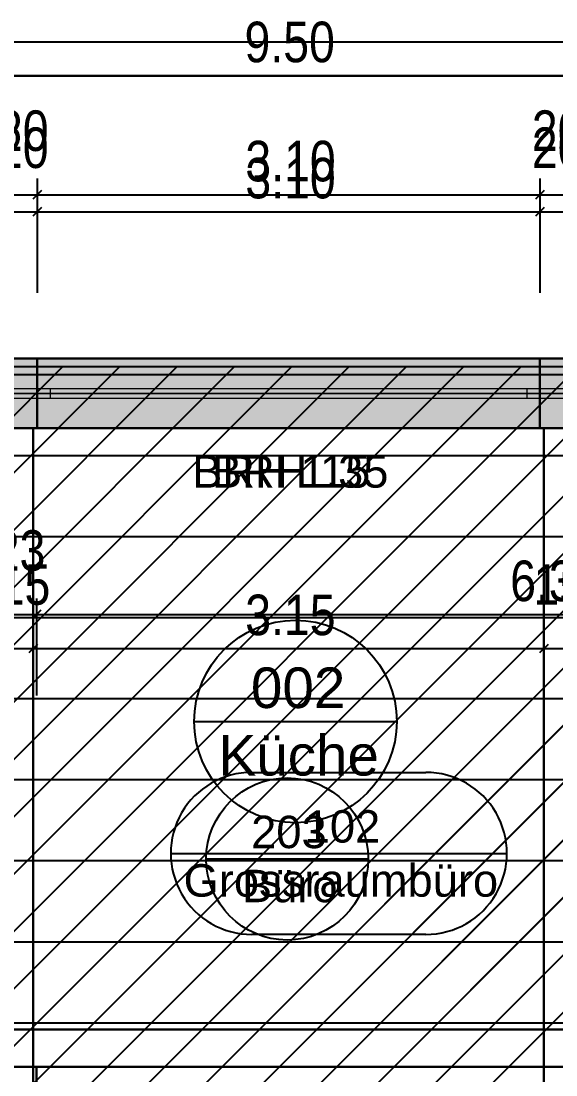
# Model space of a CAD drawing. Extents: x -996 to 41004, y -11542 to 18158.
# Drawn here: x 23168 to 26468, y 6680 to 13182 of the extents above; entities that cross this region are included whole.
import ezdxf
from ezdxf.lldxf.tags import DXFTag

# ---------------------------------------------------------------- set-up
doc = ezdxf.new("R2010")
doc.units = 0
doc.header["$LTSCALE"] = 50
doc.layers.get('0').update_dxf_attribs({"lineweight": 25})
for name, color, linetype, lineweight, true_color in [('2D-NovaObj-A_Dach', 1, 'Continuous', 25, 0xff0000), ('2D-NovaObj-A_Fenster', 5, 'Continuous', 25, 0x0000ff), ('2D-NovaObj-A_Raum', 1, 'Continuous', 25, 0xff0000), ('2D-NovaObj-A_Wand_allgemein', 3, 'Continuous', 25, 0x00ff00), ('3D-NovaObj-A_Dach', 1, 'Continuous', 25, 0xff0000), ('3D-NovaObj-A_Fenster_3D', 9, 'Continuous', 18, 0x808080), ('3D-NovaObj-A_Wand_allgemein', 3, 'Continuous', 25, 0x00ff00), ('A_Dach', 1, 'Continuous', 25, 0xff0000), ('A_Fenster', 5, 'Continuous', 25, 0x0000ff), ('A_Raum', 1, 'Continuous', 25, 0xff0000), ('A_Wand_allgemein', 3, 'Continuous', 25, 0x00ff00), ('X_Mass', 7, 'Continuous', 25, 0x0080ff), ('XREF-41001-A-G-EG$0$2D-NovaObj-A_Fenster', 5, 'Continuous', 25, 0x0000ff), ('XREF-41001-A-G-EG$0$2D-NovaObj-A_Geschossdecke', 7, 'Continuous', 25, 0x008080), ('XREF-41001-A-G-EG$0$2D-NovaObj-A_Raum', 1, 'Continuous', 25, 0xff0000), ('XREF-41001-A-G-EG$0$2D-NovaObj-A_Wand_allgemein', 3, 'Continuous', 25, 0x00ff00), ('XREF-41001-A-G-EG$0$3D-NovaObj-A_Fenster_3D', 9, 'Continuous', 18, 0x808080), ('XREF-41001-A-G-EG$0$3D-NovaObj-A_Geschossdecke', 7, 'Continuous', 25, 0x008080), ('XREF-41001-A-G-EG$0$3D-NovaObj-A_Wand_allgemein', 3, 'Continuous', 25, 0x00ff00), ('XREF-41001-A-G-EG$0$A_Fenster', 5, 'Continuous', 25, 0x0000ff), ('XREF-41001-A-G-EG$0$A_Geschossdecke', 7, 'Continuous', 25, 0x008080), ('XREF-41001-A-G-EG$0$A_Raum', 1, 'Continuous', 25, 0xff0000), ('XREF-41001-A-G-EG$0$A_Wand_allgemein', 3, 'Continuous', 25, 0x00ff00), ('XREF-41001-A-G-EG$0$X_Mass', 7, 'Continuous', 25, 0x0080ff), ('XREF-41001-A-G-O1$0$2D-NovaObj-A_Fenster', 5, 'Continuous', 25, 0x0000ff), ('XREF-41001-A-G-O1$0$2D-NovaObj-A_Geschossdecke', 7, 'Continuous', 25, 0x008080), ('XREF-41001-A-G-O1$0$2D-NovaObj-A_Raum', 1, 'Continuous', 25, 0xff0000), ('XREF-41001-A-G-O1$0$2D-NovaObj-A_Wand_allgemein', 3, 'Continuous', 25, 0x00ff00), ('XREF-41001-A-G-O1$0$3D-NovaObj-A_Fenster_3D', 9, 'Continuous', 18, 0x808080), ('XREF-41001-A-G-O1$0$3D-NovaObj-A_Geschossdecke', 7, 'Continuous', 25, 0x008080), ('XREF-41001-A-G-O1$0$3D-NovaObj-A_Wand_allgemein', 3, 'Continuous', 25, 0x00ff00), ('XREF-41001-A-G-O1$0$A_Fenster', 5, 'Continuous', 25, 0x0000ff), ('XREF-41001-A-G-O1$0$A_Geschossdecke', 7, 'Continuous', 25, 0x008080), ('XREF-41001-A-G-O1$0$A_Raum', 1, 'Continuous', 25, 0xff0000), ('XREF-41001-A-G-O1$0$A_Wand_allgemein', 3, 'Continuous', 25, 0x00ff00), ('XREF-41001-A-G-O1$0$X_Mass', 7, 'Continuous', 25, 0x0080ff)]:
    doc.layers.add(name, color=color, linetype=linetype, lineweight=lineweight, true_color=true_color)
doc.styles.get("Standard").update_dxf_attribs({"font": 'ARIALN.TTF'})
doc.styles.add('XREF-41001-A-G-EG$0$Standard', font='ARIALN.TTF')
doc.styles.add('XREF-41001-A-G-O1$0$Standard', font='ARIALN.TTF')
tags = doc.linetypes.add('fein_strichliert', pattern=[4, 1, -2, 1]).pattern_tags.tags
tags[8:9] = [DXFTag(74, 4), DXFTag(75, 0), DXFTag(340, '0'), DXFTag(46, 0.0), DXFTag(50, 0.0), DXFTag(44, 0.0), DXFTag(45, 0.0)]
tags[6:7] = [DXFTag(74, 4), DXFTag(75, 0), DXFTag(340, '0'), DXFTag(46, 0.0), DXFTag(50, 0.0), DXFTag(44, 0.0), DXFTag(45, 0.0)]
tags[4:5] = [DXFTag(74, 4), DXFTag(75, 0), DXFTag(340, '0'), DXFTag(46, 0.0), DXFTag(50, 0.0), DXFTag(44, 0.0), DXFTag(45, 0.0)]
tags = doc.linetypes.add('XREF-41001-A-G-O1$0$fein_strichliert', pattern=[4, 1, -2, 1]).pattern_tags.tags
tags[8:9] = [DXFTag(74, 4), DXFTag(75, 0), DXFTag(340, '0'), DXFTag(46, 0.0), DXFTag(50, 0.0), DXFTag(44, 0.0), DXFTag(45, 0.0)]
tags[6:7] = [DXFTag(74, 4), DXFTag(75, 0), DXFTag(340, '0'), DXFTag(46, 0.0), DXFTag(50, 0.0), DXFTag(44, 0.0), DXFTag(45, 0.0)]
tags[4:5] = [DXFTag(74, 4), DXFTag(75, 0), DXFTag(340, '0'), DXFTag(46, 0.0), DXFTag(50, 0.0), DXFTag(44, 0.0), DXFTag(45, 0.0)]

# ---------------------------------------------------------------- blocks, each defined once
blk = doc.blocks.new('Wand_A0AA6L5ILL', base_point=(16412.6, 10669.9))
at = {"layer": '2D-NovaObj-A_Wand_allgemein', "color": 3, "ltscale": 0.25, "true_color": 0x00ff00}
for p, q in [((23067.6, 11099.9), (23267.6, 11099.9)), ((26367.6, 11099.9), (26567.6, 11099.9)), ((23242.6, 10669.9), (23267.6, 10669.9)), ((26367.6, 10669.9), (26392.6, 10669.9))]:
    blk.add_line(p, q, dxfattribs=at)
at = {"layer": '3D-NovaObj-A_Wand_allgemein', "color": 3, "linetype": 'Continuous', "ltscale": 0.25, "true_color": 0x00ff00}
for p, q in [((23067.6, 11099.9, 3000), (23267.6, 11099.9, 3000)), ((23267.6, 11099.9), (23067.6, 11099.9)), ((23267.6, 11099.9, 150), (23267.6, 11099.9, 2350)), ((23267.6, 10669.9, 150), (23267.6, 11099.9, 150)), ((23267.6, 11099.9, 2350), (26367.6, 11099.9, 2350)), ((23267.6, 10669.9, 2350), (23267.6, 11099.9, 2350)), ((26367.6, 11099.9, 150), (23267.6, 11099.9, 150)), ((23267.6, 11099.9, 150), (23267.6, 10669.9, 150)), ((26367.6, 11099.9), (23267.6, 11099.9)), ((23267.6, 11099.9, 3000), (26367.6, 11099.9, 3000)), ((26367.6, 11099.9, 2350), (26367.6, 11099.9, 150)), ((26367.6, 10669.9, 2350), (26367.6, 11099.9, 2350)), ((26367.6, 10669.9, 150), (26367.6, 11099.9, 150)), ((26367.6, 11099.9, 3000), (26567.6, 11099.9, 3000)), ((26567.6, 11099.9), (26367.6, 11099.9)), ((23267.6, 10669.9, 3000), (23067.6, 10669.9, 3000)), ((23067.6, 10669.9), (23267.6, 10669.9)), ((23267.6, 10669.9, 2350), (23267.6, 10669.9, 150)), ((26367.6, 10669.9, 2350), (23267.6, 10669.9, 2350)), ((23267.6, 10669.9, 150), (26367.6, 10669.9, 150)), ((23267.6, 10669.9), (26367.6, 10669.9)), ((26367.6, 10669.9, 3000), (23267.6, 10669.9, 3000)), ((26367.6, 10669.9, 150), (26367.6, 10669.9, 2350)), ((26567.6, 10669.9, 3000), (26367.6, 10669.9, 3000)), ((26367.6, 10669.9), (26567.6, 10669.9))]:
    blk.add_line(p, q, dxfattribs=at)
for points, invisible_edges in [([(16412.6, 11099.9), (36362.6, 11099.9), (36362.6, 10669.9), (16412.6, 10669.9)], 15), ([(16412.6, 10669.9, 3000), (36362.6, 10669.9, 3000), (36362.6, 11099.9, 3000), (16412.6, 11099.9, 3000)], 15), ([(23067.6, 11099.9), (23067.6, 11099.9, 3000), (23267.6, 11099.9, 3000), (23267.6, 11099.9)], 5), ([(23267.6, 11099.9, 150), (23267.6, 11099.9, 2350), (23267.6, 10669.9, 2350), (23267.6, 10669.9, 150)], 2), ([(23267.6, 11099.9, 2350), (26367.6, 11099.9, 2350), (26367.6, 10669.9, 2350), (23267.6, 10669.9, 2350)], 2), ([(23267.6, 11099.9), (23267.6, 11099.9, 150), (26367.6, 11099.9, 150), (26367.6, 11099.9)], 7), ([(23267.6, 11099.9, 2350), (23267.6, 11099.9, 3000), (26367.6, 11099.9, 3000), (26367.6, 11099.9, 2350)], 13), ([(26367.6, 11099.9, 2350), (26367.6, 11099.9, 150), (26367.6, 10669.9, 150), (26367.6, 10669.9, 2350)], 2), ([(26367.6, 11099.9), (26367.6, 11099.9, 3000), (26567.6, 11099.9, 3000), (26567.6, 11099.9)], 5), ([(23267.6, 10669.9), (23267.6, 10669.9, 3000), (23067.6, 10669.9, 3000), (23067.6, 10669.9)], 5), ([(26367.6, 10669.9), (26367.6, 10669.9, 150), (23267.6, 10669.9, 150), (23267.6, 10669.9)], 7), ([(26367.6, 10669.9, 2350), (26367.6, 10669.9, 3000), (23267.6, 10669.9, 3000), (23267.6, 10669.9, 2350)], 13), ([(26567.6, 10669.9), (26567.6, 10669.9, 3000), (26367.6, 10669.9, 3000), (26367.6, 10669.9)], 5)]:
    blk.add_3dface(points, dxfattribs=dict(at, invisible_edges=invisible_edges))
blk.add_3dface([(26367.6, 11099.9, 150), (23267.6, 11099.9, 150), (23267.6, 10669.9, 150), (26367.6, 10669.9, 150)], dxfattribs=at)
blk = doc.blocks.new('Fenster_A0AA6L5LLL', base_point=(23267.6, 10303.2))
at = {"layer": '2D-NovaObj-A_Fenster', "color": 5, "ltscale": 0.25, "true_color": 0x0000ff}
for p, q in [((23267.6, 11099.9), (26367.6, 11099.9)), ((23267.6, 11099.9), (23267.6, 10669.9)), ((26367.6, 11099.9), (26367.6, 10669.9)), ((23267.6, 10669.9), (26367.6, 10669.9))]:
    blk.add_line(p, q, dxfattribs=at)
at = {"layer": '2D-NovaObj-A_Fenster', "color": 5, "lineweight": 18, "ltscale": 0.18, "true_color": 0x0000ff}
for p, q in [((23267.6, 10914.9), (26367.6, 10914.9)), ((23347.6, 10914.9), (23347.6, 10854.9)), ((26287.6, 10914.9), (26287.6, 10854.9)), ((23267.6, 10854.9), (26367.6, 10854.9))]:
    blk.add_line(p, q, dxfattribs=at)
at = {"layer": '2D-NovaObj-A_Fenster', "color": 5, "linetype": 'fein_strichliert', "lineweight": 18, "ltscale": 0.18, "true_color": 0x0000ff}
blk.add_line((26367.6, 10914.9), (26367.6, 10854.9), dxfattribs=at)
at = {"layer": '2D-NovaObj-A_Fenster', "color": 7, "ltscale": 0.25, "true_color": 0xffffff}
blk.add_solid([(23267.6, 10669.9), (26367.6, 10669.9), (23267.6, 11099.9), (26367.6, 11099.9)], dxfattribs=at)
at = {"layer": '3D-NovaObj-A_Fenster_3D', "ltscale": 0.18}
blk.add_polyline3d([(26287.6, 10884.9, 230), (23347.6, 10884.9, 230), (23347.6, 10884.9, 2270), (26287.6, 10884.9, 2270), (26287.6, 10884.9, 230)], close=True, dxfattribs=at)
at = {"layer": '3D-NovaObj-A_Fenster_3D', "color": 5, "ltscale": 0.18, "true_color": 0x0000ff, "invisible_edges": 15}
for points in [[(23267.6, 10884.9, 150), (23347.6, 10884.9, 2270), (23267.6, 10884.9, 2350)], [(23347.6, 10884.9, 230), (23267.6, 10884.9, 150), (23347.6, 10884.9, 2270)], [(26367.6, 10884.9, 150), (23347.6, 10884.9, 230), (23267.6, 10884.9, 150)], [(26367.6, 10884.9, 2350), (23267.6, 10884.9, 2350), (23347.6, 10884.9, 2270)], [(26287.6, 10884.9, 230), (26367.6, 10884.9, 150), (23347.6, 10884.9, 230)], [(23347.6, 10884.9, 2270), (26287.6, 10884.9, 2270), (26367.6, 10884.9, 2350)], [(26367.6, 10884.9, 2350), (26287.6, 10884.9, 230), (26367.6, 10884.9, 150)], [(26287.6, 10884.9, 2270), (26367.6, 10884.9, 2350), (26287.6, 10884.9, 230)]]:
    blk.add_3dface(points, dxfattribs=at)
at = {"layer": '2D-NovaObj-A_Fenster', "color": 5, "lineweight": 18, "ltscale": 0.18, "true_color": 0x0000ff, "insert": (24344.4, 10503.2), "char_height": 200, "attachment_point": 1}
blk.add_mtext('{\\fArial;BRH 15}', dxfattribs=at)
at = {"layer": '3D-NovaObj-A_Fenster_3D', "ltscale": 0.18}
mesh = blk.add_polyface(dxfattribs=at)
corners = [(26287.6, 10884.9, 230), (23347.6, 10884.9, 230), (23347.6, 10884.9, 2270), (26287.6, 10884.9, 2270)]
mesh.append_faces([[corners[k] for k in face] for face in [(0, 2, 3, 3)]], dxfattribs={"vtx0": -1, "vtx2": -1})
mesh.append_faces([[corners[k] for k in face] for face in [(0, 1, 2, 2)]], dxfattribs={"vtx2": -1, "vtx3": -1})
blk = doc.blocks.new('Wand_A0AA6L5SLL', base_point=(23092.6, 5229.9))
at = {"layer": '2D-NovaObj-A_Wand_allgemein', "color": 3, "ltscale": 0.25, "true_color": 0x00ff00}
for p, q in [((23092.6, 10669.9), (23092.6, 5229.9)), ((23242.6, 10669.9), (23242.6, 5229.9))]:
    blk.add_line(p, q, dxfattribs=at)
at = {"layer": '3D-NovaObj-A_Wand_allgemein', "color": 3, "linetype": 'Continuous', "ltscale": 0.25, "true_color": 0x00ff00}
for p, q in [((23092.6, 5229.9, 3000), (23092.6, 10669.9, 3000)), ((23092.6, 10669.9, 3000), (23092.6, 10669.9)), ((23092.6, 10669.9), (23092.6, 5229.9)), ((23242.6, 10669.9), (23242.6, 10669.9, 3000)), ((23242.6, 10669.9, 3000), (23242.6, 5229.9, 3000)), ((23242.6, 5229.9), (23242.6, 10669.9)), ((23092.6, 5229.9), (23092.6, 5229.9, 3000)), ((23242.6, 5229.9, 3000), (23242.6, 5229.9))]:
    blk.add_line(p, q, dxfattribs=at)
for points in [[(23092.6, 5229.9), (23092.6, 5229.9, 3000), (23092.6, 10669.9, 3000), (23092.6, 10669.9)], [(23242.6, 10669.9), (23242.6, 10669.9, 3000), (23242.6, 5229.9, 3000), (23242.6, 5229.9)]]:
    blk.add_3dface(points, dxfattribs=at)
at = {"layer": '3D-NovaObj-A_Wand_allgemein', "color": 3, "linetype": 'Continuous', "ltscale": 0.25, "true_color": 0x00ff00, "invisible_edges": 15}
for points in [[(23242.6, 10669.9), (23242.6, 5229.9), (23092.6, 5229.9), (23092.6, 10669.9)], [(23092.6, 10669.9, 3000), (23092.6, 5229.9, 3000), (23242.6, 5229.9, 3000), (23242.6, 10669.9, 3000)]]:
    blk.add_3dface(points, dxfattribs=at)
blk = doc.blocks.new('Wand_A0AA6L5TLL', base_point=(26392.6, 5229.9))
at = {"layer": '2D-NovaObj-A_Wand_allgemein', "color": 3, "ltscale": 0.25, "true_color": 0x00ff00}
for p, q in [((26392.6, 10669.9), (26392.6, 5229.9)), ((26542.6, 10669.9), (26542.6, 5229.9))]:
    blk.add_line(p, q, dxfattribs=at)
at = {"layer": '3D-NovaObj-A_Wand_allgemein', "color": 3, "linetype": 'Continuous', "ltscale": 0.25, "true_color": 0x00ff00}
for p, q in [((26392.6, 5229.9, 3000), (26392.6, 10669.9, 3000)), ((26392.6, 10669.9, 3000), (26392.6, 10669.9)), ((26392.6, 10669.9), (26392.6, 5229.9)), ((26542.6, 10669.9), (26542.6, 10669.9, 3000)), ((26542.6, 10669.9, 3000), (26542.6, 5229.9, 3000)), ((26542.6, 5229.9), (26542.6, 10669.9)), ((26392.6, 5229.9), (26392.6, 5229.9, 3000)), ((26542.6, 5229.9, 3000), (26542.6, 5229.9))]:
    blk.add_line(p, q, dxfattribs=at)
for points in [[(26392.6, 5229.9), (26392.6, 5229.9, 3000), (26392.6, 10669.9, 3000), (26392.6, 10669.9)], [(26542.6, 10669.9), (26542.6, 10669.9, 3000), (26542.6, 5229.9, 3000), (26542.6, 5229.9)]]:
    blk.add_3dface(points, dxfattribs=at)
at = {"layer": '3D-NovaObj-A_Wand_allgemein', "color": 3, "linetype": 'Continuous', "ltscale": 0.25, "true_color": 0x00ff00, "invisible_edges": 15}
for points in [[(26542.6, 10669.9), (26542.6, 5229.9), (26392.6, 5229.9), (26392.6, 10669.9)], [(26392.6, 10669.9, 3000), (26392.6, 5229.9, 3000), (26542.6, 5229.9, 3000), (26542.6, 10669.9, 3000)]]:
    blk.add_3dface(points, dxfattribs=at)
blk = doc.blocks.new('Büro_A0AA6L67LL', base_point=(24309.9, 7512.2))
at = {"layer": '2D-NovaObj-A_Raum', "ltscale": 0.25}
blk.add_line((24309.9, 8012.2), (25309.9, 8012.2), dxfattribs=at)
blk.add_ellipse((24809.9, 8012.2), major_axis=(500, 0), ratio=1, dxfattribs=at)
at = {"layer": '2D-NovaObj-A_Raum', "ltscale": 0.25, "char_height": 200, "attachment_point": 1}
for s, insert in [('{\\fArial;203}', (24587, 8278.9)), ('{\\fArial;Büro}', (24530.2, 7945.5))]:
    blk.add_mtext(s, dxfattribs=dict(at, insert=insert))
blk = doc.blocks.new('Dachfläche_A0AA6L6FLL', base_point=(3362.6, -2900.1))
at = {"layer": '2D-NovaObj-A_Dach', "color": 1, "ltscale": 0.25, "true_color": 0xff0000}
blk.add_line((3362.6, 11099.9), (36362.6, 11099.9), dxfattribs=at)
at = {"layer": '2D-NovaObj-A_Dach', "color": 1, "linetype": 'Continuous', "ltscale": 0.25, "true_color": 0xff0000}
for p, q in [((36362.6, 11000), (3362.6, 11000)), ((36362.6, 10500), (3362.6, 10500)), ((36362.6, 10000), (3362.6, 10000)), ((36362.6, 9500), (3362.6, 9500)), ((36362.6, 9000), (3362.6, 9000)), ((36362.6, 8500), (3362.6, 8500)), ((36362.6, 8000), (3362.6, 8000)), ((36362.6, 7500), (3362.6, 7500)), ((36362.6, 7000), (3362.6, 7000))]:
    blk.add_line(p, q, dxfattribs=at)
at = {"layer": '3D-NovaObj-A_Dach', "color": 1, "linetype": 'Continuous', "ltscale": 0.25, "true_color": 0xff0000}
for p, q in [((3362.6, 11099.9, 3000), (36362.6, 11099.9, 3000)), ((3362.6, 11099.9, 3635), (36362.6, 11099.9, 3635)), ((3362.6, 11099.9, 3635), (36362.6, 11099.9, 3635)), ((36362.6, 11099.9, 3000), (3362.6, 11099.9, 3000))]:
    blk.add_line(p, q, dxfattribs=at)
blk.add_3dface([(3362.6, 11099.9, 3000), (3362.6, 11099.9, 3635), (36362.6, 11099.9, 3635), (36362.6, 11099.9, 3000)], dxfattribs=at)
at = {"layer": '3D-NovaObj-A_Dach', "color": 1, "linetype": 'Continuous', "ltscale": 0.25, "true_color": 0xff0000, "invisible_edges": 15}
for points in [[(3362.6, -2900.1, 3000), (3362.6, 11099.9, 3000), (36362.6, 11099.9, 3000)], [(3362.6, -2900.1, 3000), (36362.6, 11099.9, 3000), (36362.6, -2900.1, 3000)], [(36362.6, 11099.9, 3635), (3362.6, 11099.9, 3635), (3362.6, -2900.1, 3635)], [(36362.6, -2900.1, 3635), (36362.6, 11099.9, 3635), (3362.6, -2900.1, 3635)]]:
    blk.add_3dface(points, dxfattribs=at)
blk = doc.blocks.new('Maß_A0AA6L6JLL', base_point=(3336, 12345))
at = {"ltscale": 0.25}
blk.add_line((36362.6, 12845), (3362.6, 12845), dxfattribs=at)
blk = doc.blocks.new('XREF-41001-A-G-O1$0$Wand_A0AA6L22LL', base_point=(16412.6, 10669.9))
at = {"layer": 'XREF-41001-A-G-O1$0$2D-NovaObj-A_Wand_allgemein', "color": 8, "ltscale": 0.25, "true_color": 0x808080}
for p, q in [((23067.6, 11099.9), (23267.6, 11099.9)), ((26367.6, 11099.9), (26567.6, 11099.9)), ((23067.6, 10669.9), (23267.6, 10669.9)), ((26367.6, 10669.9), (26567.6, 10669.9))]:
    blk.add_line(p, q, dxfattribs=at)
at = {"layer": 'XREF-41001-A-G-O1$0$3D-NovaObj-A_Wand_allgemein', "color": 8, "linetype": 'Continuous', "ltscale": 0.25, "true_color": 0x808080}
for p, q in [((23067.6, 11099.9, 3000), (23267.6, 11099.9, 3000)), ((23267.6, 11099.9), (23067.6, 11099.9)), ((23267.6, 11099.9, 150), (23267.6, 11099.9, 2350)), ((23267.6, 10669.9, 150), (23267.6, 11099.9, 150)), ((23267.6, 11099.9, 2350), (26367.6, 11099.9, 2350)), ((23267.6, 10669.9, 2350), (23267.6, 11099.9, 2350)), ((26367.6, 11099.9, 150), (23267.6, 11099.9, 150)), ((23267.6, 11099.9, 150), (23267.6, 10669.9, 150)), ((26367.6, 11099.9), (23267.6, 11099.9)), ((23267.6, 11099.9, 3000), (26367.6, 11099.9, 3000)), ((26367.6, 11099.9, 2350), (26367.6, 11099.9, 150)), ((26367.6, 10669.9, 2350), (26367.6, 11099.9, 2350)), ((26367.6, 10669.9, 150), (26367.6, 11099.9, 150)), ((26367.6, 11099.9, 3000), (26567.6, 11099.9, 3000)), ((26567.6, 11099.9), (26367.6, 11099.9)), ((23267.6, 10669.9, 3000), (23067.6, 10669.9, 3000)), ((23067.6, 10669.9), (23267.6, 10669.9)), ((23267.6, 10669.9, 2350), (23267.6, 10669.9, 150)), ((26367.6, 10669.9, 2350), (23267.6, 10669.9, 2350)), ((23267.6, 10669.9, 150), (26367.6, 10669.9, 150)), ((23267.6, 10669.9), (26367.6, 10669.9)), ((26367.6, 10669.9, 3000), (23267.6, 10669.9, 3000)), ((26367.6, 10669.9, 150), (26367.6, 10669.9, 2350)), ((26567.6, 10669.9, 3000), (26367.6, 10669.9, 3000)), ((26367.6, 10669.9), (26567.6, 10669.9))]:
    blk.add_line(p, q, dxfattribs=at)
for points, invisible_edges in [([(16412.6, 11099.9), (36362.6, 11099.9), (36362.6, 10669.9), (16412.6, 10669.9)], 15), ([(16412.6, 10669.9, 3000), (36362.6, 10669.9, 3000), (36362.6, 11099.9, 3000), (16412.6, 11099.9, 3000)], 15), ([(23067.6, 11099.9), (23067.6, 11099.9, 3000), (23267.6, 11099.9, 3000), (23267.6, 11099.9)], 5), ([(23267.6, 11099.9, 150), (23267.6, 11099.9, 2350), (23267.6, 10669.9, 2350), (23267.6, 10669.9, 150)], 2), ([(23267.6, 11099.9, 2350), (26367.6, 11099.9, 2350), (26367.6, 10669.9, 2350), (23267.6, 10669.9, 2350)], 2), ([(23267.6, 11099.9), (23267.6, 11099.9, 150), (26367.6, 11099.9, 150), (26367.6, 11099.9)], 7), ([(23267.6, 11099.9, 2350), (23267.6, 11099.9, 3000), (26367.6, 11099.9, 3000), (26367.6, 11099.9, 2350)], 13), ([(26367.6, 11099.9, 2350), (26367.6, 11099.9, 150), (26367.6, 10669.9, 150), (26367.6, 10669.9, 2350)], 2), ([(26367.6, 11099.9), (26367.6, 11099.9, 3000), (26567.6, 11099.9, 3000), (26567.6, 11099.9)], 5), ([(23267.6, 10669.9), (23267.6, 10669.9, 3000), (23067.6, 10669.9, 3000), (23067.6, 10669.9)], 5), ([(26367.6, 10669.9), (26367.6, 10669.9, 150), (23267.6, 10669.9, 150), (23267.6, 10669.9)], 7), ([(26367.6, 10669.9, 2350), (26367.6, 10669.9, 3000), (23267.6, 10669.9, 3000), (23267.6, 10669.9, 2350)], 13), ([(26567.6, 10669.9), (26567.6, 10669.9, 3000), (26367.6, 10669.9, 3000), (26367.6, 10669.9)], 5)]:
    blk.add_3dface(points, dxfattribs=dict(at, invisible_edges=invisible_edges))
blk.add_3dface([(26367.6, 11099.9, 150), (23267.6, 11099.9, 150), (23267.6, 10669.9, 150), (26367.6, 10669.9, 150)], dxfattribs=at)
blk = doc.blocks.new('XREF-41001-A-G-O1$0$Fenster_A0AA6L25LL', base_point=(23267.6, 10303.2))
at = {"layer": 'XREF-41001-A-G-O1$0$2D-NovaObj-A_Fenster', "color": 8, "ltscale": 0.25, "true_color": 0x808080}
for p, q in [((23267.6, 11099.9), (26367.6, 11099.9)), ((23267.6, 11099.9), (23267.6, 10669.9)), ((26367.6, 11099.9), (26367.6, 10669.9)), ((23267.6, 10669.9), (26367.6, 10669.9))]:
    blk.add_line(p, q, dxfattribs=at)
at = {"layer": 'XREF-41001-A-G-O1$0$2D-NovaObj-A_Fenster', "color": 8, "lineweight": 18, "ltscale": 0.18, "true_color": 0x808080}
for p, q in [((23267.6, 10914.9), (26367.6, 10914.9)), ((23347.6, 10914.9), (23347.6, 10854.9)), ((26287.6, 10914.9), (26287.6, 10854.9)), ((23267.6, 10854.9), (26367.6, 10854.9))]:
    blk.add_line(p, q, dxfattribs=at)
at = {"layer": 'XREF-41001-A-G-O1$0$2D-NovaObj-A_Fenster', "color": 8, "linetype": 'XREF-41001-A-G-O1$0$fein_strichliert', "lineweight": 18, "ltscale": 0.18, "true_color": 0x808080}
blk.add_line((26367.6, 10914.9), (26367.6, 10854.9), dxfattribs=at)
at = {"layer": 'XREF-41001-A-G-O1$0$2D-NovaObj-A_Fenster', "color": 7, "ltscale": 0.25, "true_color": 0xffffff}
blk.add_solid([(23267.6, 10669.9), (26367.6, 10669.9), (23267.6, 11099.9), (26367.6, 11099.9)], dxfattribs=at)
at = {"layer": 'XREF-41001-A-G-O1$0$3D-NovaObj-A_Fenster_3D', "color": 8, "ltscale": 0.18, "true_color": 0x808080}
blk.add_polyline3d([(26287.6, 10884.9, 230), (23347.6, 10884.9, 230), (23347.6, 10884.9, 2270), (26287.6, 10884.9, 2270), (26287.6, 10884.9, 230)], close=True, dxfattribs=at)
at = {"layer": 'XREF-41001-A-G-O1$0$3D-NovaObj-A_Fenster_3D', "color": 8, "ltscale": 0.18, "true_color": 0x808080, "invisible_edges": 15}
for points in [[(23267.6, 10884.9, 150), (23347.6, 10884.9, 2270), (23267.6, 10884.9, 2350)], [(23347.6, 10884.9, 230), (23267.6, 10884.9, 150), (23347.6, 10884.9, 2270)], [(26367.6, 10884.9, 150), (23347.6, 10884.9, 230), (23267.6, 10884.9, 150)], [(26367.6, 10884.9, 2350), (23267.6, 10884.9, 2350), (23347.6, 10884.9, 2270)], [(26287.6, 10884.9, 230), (26367.6, 10884.9, 150), (23347.6, 10884.9, 230)], [(23347.6, 10884.9, 2270), (26287.6, 10884.9, 2270), (26367.6, 10884.9, 2350)], [(26367.6, 10884.9, 2350), (26287.6, 10884.9, 230), (26367.6, 10884.9, 150)], [(26287.6, 10884.9, 2270), (26367.6, 10884.9, 2350), (26287.6, 10884.9, 230)]]:
    blk.add_3dface(points, dxfattribs=at)
at = {"layer": 'XREF-41001-A-G-O1$0$2D-NovaObj-A_Fenster', "color": 8, "lineweight": 18, "ltscale": 0.18, "true_color": 0x808080, "insert": (24344.4, 10503.2), "char_height": 200, "attachment_point": 1, "style": 'XREF-41001-A-G-O1$0$Standard'}
blk.add_mtext('{\\fArial;BRH 15}', dxfattribs=at)
at = {"layer": 'XREF-41001-A-G-O1$0$3D-NovaObj-A_Fenster_3D', "color": 8, "ltscale": 0.18, "true_color": 0x808080}
mesh = blk.add_polyface(dxfattribs=at)
corners = [(26287.6, 10884.9, 230), (23347.6, 10884.9, 230), (23347.6, 10884.9, 2270), (26287.6, 10884.9, 2270)]
mesh.append_faces([[corners[k] for k in face] for face in [(0, 2, 3, 3)]], dxfattribs={"vtx0": -1, "vtx2": -1, "color": 8})
mesh.append_faces([[corners[k] for k in face] for face in [(0, 1, 2, 2)]], dxfattribs={"vtx2": -1, "vtx3": -1, "color": 8})
blk = doc.blocks.new('XREF-41001-A-G-O1$0$Geschossdecke_A0AA6L2OLL', base_point=(13362.6, -2900.1))
at = {"layer": 'XREF-41001-A-G-O1$0$2D-NovaObj-A_Geschossdecke', "color": 8, "ltscale": 0.25, "true_color": 0x808080}
blk.add_line((16462.6, 11049.9), (36312.6, 11049.9), dxfattribs=at)
at = {"layer": 'XREF-41001-A-G-O1$0$2D-NovaObj-A_Geschossdecke', "color": 8, "linetype": 'Continuous', "ltscale": 0.25, "true_color": 0x808080}
for p, q in [((16462.6, -2629.3), (30141.8, 11049.9)), ((16462.6, -2275.8), (29788.2, 11049.9)), ((16462.6, -1922.2), (29434.7, 11049.9)), ((16462.6, -1568.7), (29081.1, 11049.9)), ((16462.6, -1215.1), (28727.6, 11049.9)), ((16462.6, -861.6), (28374, 11049.9)), ((16462.6, -508), (28020.5, 11049.9)), ((16462.6, -154.5), (27666.9, 11049.9)), ((16462.6, 199.1), (27313.4, 11049.9)), ((16462.6, 552.7), (26959.8, 11049.9)), ((16462.6, 906.2), (26606.2, 11049.9)), ((16462.6, 1259.8), (26252.7, 11049.9)), ((16462.6, 1613.3), (25899.1, 11049.9)), ((16462.6, 1966.9), (25545.6, 11049.9)), ((16462.6, 2320.4), (25192, 11049.9)), ((16462.6, 2674), (24838.5, 11049.9)), ((16462.6, 3027.5), (24484.9, 11049.9)), ((16462.6, 3381.1), (24131.4, 11049.9)), ((16462.6, 3734.6), (23777.8, 11049.9)), ((16462.6, 4088.2), (23424.3, 11049.9)), ((16595.3, -2850.1), (30495.3, 11049.9))]:
    blk.add_line(p, q, dxfattribs=at)
at = {"layer": 'XREF-41001-A-G-O1$0$3D-NovaObj-A_Geschossdecke', "color": 8, "linetype": 'Continuous', "ltscale": 0.25, "true_color": 0x808080}
for p, q in [((36362.6, 11099.9, 3000), (16412.6, 11099.9, 3000)), ((36362.6, 11099.9, 3380), (16412.6, 11099.9, 3380))]:
    blk.add_line(p, q, dxfattribs=at)
blk.add_3dface([(36362.6, 11099.9, 3380), (16412.6, 11099.9, 3380), (16412.6, 11099.9, 3000), (36362.6, 11099.9, 3000)], dxfattribs=at)
mesh = blk.add_polyface(dxfattribs=at)
corners = [(26762.6, -2900.1, 3000), (36362.6, -2900.1, 3000), (36362.6, 11099.9, 3000), (16412.6, 11099.9, 3000), (16412.6, -2900.1, 3000), (13362.6, -2900.1, 3000), (23262.6, -2900.1, 3000), (23262.6, 2474.9, 3000), (28562.6, 2474.9, 3000), (28562.6, 214.9, 3000), (26762.6, 214.9, 3000)]
mesh.append_faces([[corners[k] for k in face] for face in [(6, 3, 7, 7), (7, 2, 8, 8), (8, 1, 9, 9)]], dxfattribs={"vtx0": -1, "vtx1": -1, "vtx2": -1, "color": 8})
mesh.append_faces([[corners[k] for k in face] for face in [(1, 10, 9, 9)]], dxfattribs={"vtx0": -1, "vtx2": -1, "vtx3": -1, "color": 8})
mesh.append_faces([[corners[k] for k in face] for face in [(4, 3, 6, 6), (3, 2, 7, 7), (2, 1, 8, 8)]], dxfattribs={"vtx1": -1, "vtx2": -1, "vtx3": -1, "color": 8})
mesh.append_faces([[corners[k] for k in face] for face in [(1, 0, 10, 10)]], dxfattribs={"vtx2": -1, "vtx3": -1, "color": 8})
mesh = blk.add_polyface(dxfattribs=at)
corners = [(26762.6, -2900.1, 3380), (36362.6, -2900.1, 3380), (36362.6, 11099.9, 3380), (16412.6, 11099.9, 3380), (16412.6, -2900.1, 3380), (13362.6, -2900.1, 3380), (23262.6, -2900.1, 3380), (23262.6, 2474.9, 3380), (28562.6, 2474.9, 3380), (28562.6, 214.9, 3380), (26762.6, 214.9, 3380)]
mesh.append_faces([[corners[k] for k in face] for face in [(4, 6, 3, 3), (3, 7, 2, 2), (2, 8, 1, 1)]], dxfattribs={"vtx0": -1, "vtx1": -1, "vtx2": -1, "color": 8})
mesh.append_faces([[corners[k] for k in face] for face in [(1, 10, 0, 0)]], dxfattribs={"vtx0": -1, "vtx2": -1, "color": 8})
mesh.append_faces([[corners[k] for k in face] for face in [(1, 9, 10, 10)]], dxfattribs={"vtx0": -1, "vtx2": -1, "vtx3": -1, "color": 8})
mesh.append_faces([[corners[k] for k in face] for face in [(6, 7, 3, 3), (7, 8, 2, 2), (8, 9, 1, 1)]], dxfattribs={"vtx1": -1, "vtx2": -1, "vtx3": -1, "color": 8})
blk = doc.blocks.new('XREF-41001-A-G-O1$0$Grossraumbüro_A0AA6L2PLL', base_point=(24091.1, 7546.6))
at = {"layer": 'XREF-41001-A-G-O1$0$2D-NovaObj-A_Raum', "color": 8, "ltscale": 0.25, "true_color": 0x808080}
for p, q in [((24591.1, 8546.6), (25665, 8546.6)), ((24091.1, 8046.6), (26165, 8046.6)), ((25665, 7546.6), (24591.1, 7546.6))]:
    blk.add_line(p, q, dxfattribs=at)
for centre, major_axis in [((24591.1, 8046.6), (0, 500)), ((25665, 8046.6), (0, -500))]:
    blk.add_ellipse(centre, major_axis=major_axis, ratio=1, start_param=0, end_param=3.141593, dxfattribs=at)
at = {"layer": 'XREF-41001-A-G-O1$0$2D-NovaObj-A_Raum', "color": 8, "ltscale": 0.25, "true_color": 0x808080, "char_height": 200, "attachment_point": 1, "style": 'XREF-41001-A-G-O1$0$Standard'}
for s, insert in [('{\\fArial;102}', (24917.6, 8313.3)), ('{\\fArial;Grossraumbüro}', (24170.4, 7979.9))]:
    blk.add_mtext(s, dxfattribs=dict(at, insert=insert))
blk = doc.blocks.new('XREF-41001-A-G-O1$0$Maß_A0AA6L2YLL', base_point=(3336, 12555))
at = {"color": 8, "ltscale": 0.25, "true_color": 0x808080}
blk.add_line((3362.6, 13055), (36362.6, 13055), dxfattribs=at)
blk = doc.blocks.new('XREF-41001-A-G-O1$0$Maß_A0AA6L39LL', base_point=(3336, 11610))
at = {"color": 8, "ltscale": 0.25, "true_color": 0x808080}
for p, q in [((23267.6, 12210), (23267.6, 11610)), ((26367.6, 12210), (26367.6, 11610)), ((3362.6, 12110), (36362.6, 12110)), ((23294.1, 12136.5), (23241, 12083.5)), ((26394.1, 12136.5), (26341, 12083.5))]:
    blk.add_line(p, q, dxfattribs=at)
at = {"color": 8, "ltscale": 0.25, "true_color": 0x808080, "char_height": 250, "attachment_point": 1, "style": 'XREF-41001-A-G-O1$0$Standard'}
for s, insert in [('{\\fArial Narrow;20}', (23019, 12630.8)), ('{\\fArial Narrow;20}', (26319, 12630.8)), ('{\\fArial Narrow;3.10}', (24551.3, 12443.3))]:
    blk.add_mtext(s, dxfattribs=dict(at, insert=insert))
blk = doc.blocks.new('XREF-41001-A-G-O1')
at = {"layer": 'XREF-41001-A-G-O1$0$A_Fenster', "color": 8, "ltscale": 0.25, "true_color": 0x808080}
blk.add_blockref('XREF-41001-A-G-O1$0$Fenster_A0AA6L25LL', (23267.6, 10303.2), dxfattribs=at)
at = {"layer": 'XREF-41001-A-G-O1$0$A_Geschossdecke', "color": 8, "ltscale": 0.25, "true_color": 0x808080}
blk.add_blockref('XREF-41001-A-G-O1$0$Geschossdecke_A0AA6L2OLL', (13362.6, -2900.1), dxfattribs=at)
at = {"layer": 'XREF-41001-A-G-O1$0$A_Raum', "color": 8, "ltscale": 0.25, "true_color": 0x808080}
blk.add_blockref('XREF-41001-A-G-O1$0$Grossraumbüro_A0AA6L2PLL', (24091.1, 7546.6), dxfattribs=at)
at = {"layer": 'XREF-41001-A-G-O1$0$A_Wand_allgemein', "color": 8, "ltscale": 0.25, "true_color": 0x808080}
blk.add_blockref('XREF-41001-A-G-O1$0$Wand_A0AA6L22LL', (16412.6, 10669.9), dxfattribs=at)
at = {"layer": 'XREF-41001-A-G-O1$0$X_Mass', "color": 8, "ltscale": 0.25, "true_color": 0x808080}
for name, p in [('XREF-41001-A-G-O1$0$Maß_A0AA6L2YLL', (3336, 12555)), ('XREF-41001-A-G-O1$0$Maß_A0AA6L39LL', (3336, 11610))]:
    blk.add_blockref(name, p, dxfattribs=at)
blk = doc.blocks.new('XREF-41001-A-G-EG$0$Wand_A0AA6L3YLL', base_point=(3792.6, 10669.9))
at = {"layer": 'XREF-41001-A-G-EG$0$3D-NovaObj-A_Wand_allgemein', "color": 3, "linetype": 'Continuous', "ltscale": 0.25, "true_color": 0x00ff00}
for p, q in [((20062.6, 11099.9, 2350), (29562.6, 11099.9, 2350)), ((29562.6, 11099.9, 1350), (20062.6, 11099.9, 1350)), ((29562.6, 11099.9), (20062.6, 11099.9)), ((20062.6, 11099.9, 3000), (29562.6, 11099.9, 3000)), ((29562.6, 10669.9, 2350), (20062.6, 10669.9, 2350)), ((20062.6, 10669.9, 1350), (29562.6, 10669.9, 1350)), ((20062.6, 10669.9), (29562.6, 10669.9)), ((29562.6, 10669.9, 3000), (20062.6, 10669.9, 3000))]:
    blk.add_line(p, q, dxfattribs=at)
for points, invisible_edges in [([(3792.6, 11099.9), (35932.6, 11099.9), (35932.6, 10669.9), (3792.6, 10669.9)], 15), ([(3792.6, 10669.9, 3000), (35932.6, 10669.9, 3000), (35932.6, 11099.9, 3000), (3792.6, 11099.9, 3000)], 15), ([(20062.6, 11099.9, 2350), (29562.6, 11099.9, 2350), (29562.6, 10669.9, 2350), (20062.6, 10669.9, 2350)], 2), ([(20062.6, 11099.9), (20062.6, 11099.9, 1350), (29562.6, 11099.9, 1350), (29562.6, 11099.9)], 7), ([(20062.6, 11099.9, 2350), (20062.6, 11099.9, 3000), (29562.6, 11099.9, 3000), (29562.6, 11099.9, 2350)], 13), ([(29562.6, 10669.9), (29562.6, 10669.9, 1350), (20062.6, 10669.9, 1350), (20062.6, 10669.9)], 7), ([(29562.6, 10669.9, 2350), (29562.6, 10669.9, 3000), (20062.6, 10669.9, 3000), (20062.6, 10669.9, 2350)], 13)]:
    blk.add_3dface(points, dxfattribs=dict(at, invisible_edges=invisible_edges))
blk.add_3dface([(29562.6, 11099.9, 1350), (20062.6, 11099.9, 1350), (20062.6, 10669.9, 1350), (29562.6, 10669.9, 1350)], dxfattribs=at)
blk = doc.blocks.new('XREF-41001-A-G-EG$0$Fenster_A0AA6L3ZLL', base_point=(20062.6, 10303.2))
at = {"layer": 'XREF-41001-A-G-EG$0$2D-NovaObj-A_Fenster', "color": 5, "ltscale": 0.25, "true_color": 0x0000ff}
for p, q in [((20062.6, 11099.9), (29562.6, 11099.9)), ((20062.6, 10669.9), (29562.6, 10669.9))]:
    blk.add_line(p, q, dxfattribs=at)
at = {"layer": 'XREF-41001-A-G-EG$0$2D-NovaObj-A_Fenster', "color": 5, "lineweight": 18, "ltscale": 0.18, "true_color": 0x0000ff}
for p, q in [((20062.6, 10914.9), (29562.6, 10914.9)), ((20062.6, 10854.9), (29562.6, 10854.9))]:
    blk.add_line(p, q, dxfattribs=at)
at = {"layer": 'XREF-41001-A-G-EG$0$2D-NovaObj-A_Fenster', "color": 7, "ltscale": 0.25, "true_color": 0xffffff}
blk.add_solid([(20062.6, 10669.9), (29562.6, 10669.9), (20062.6, 11099.9), (29562.6, 11099.9)], dxfattribs=at)
at = {"layer": 'XREF-41001-A-G-EG$0$3D-NovaObj-A_Fenster_3D', "ltscale": 0.18}
blk.add_polyline3d([(29482.6, 10884.9, 1430), (20142.6, 10884.9, 1430), (20142.6, 10884.9, 2270), (29482.6, 10884.9, 2270), (29482.6, 10884.9, 1430)], close=True, dxfattribs=at)
at = {"layer": 'XREF-41001-A-G-EG$0$3D-NovaObj-A_Fenster_3D', "color": 5, "ltscale": 0.18, "true_color": 0x0000ff, "invisible_edges": 15}
for points in [[(29562.6, 10884.9, 1350), (20142.6, 10884.9, 1430), (20062.6, 10884.9, 1350)], [(29562.6, 10884.9, 2350), (20062.6, 10884.9, 2350), (20142.6, 10884.9, 2270)], [(29482.6, 10884.9, 1430), (29562.6, 10884.9, 1350), (20142.6, 10884.9, 1430)], [(20142.6, 10884.9, 2270), (29482.6, 10884.9, 2270), (29562.6, 10884.9, 2350)]]:
    blk.add_3dface(points, dxfattribs=at)
at = {"layer": 'XREF-41001-A-G-EG$0$2D-NovaObj-A_Fenster', "color": 5, "lineweight": 18, "ltscale": 0.18, "true_color": 0x0000ff, "insert": (24222.9, 10503.2), "char_height": 200, "attachment_point": 1, "style": 'XREF-41001-A-G-EG$0$Standard'}
blk.add_mtext('{\\fArial;BRH 1.35}', dxfattribs=at)
at = {"layer": 'XREF-41001-A-G-EG$0$3D-NovaObj-A_Fenster_3D', "ltscale": 0.18}
mesh = blk.add_polyface(dxfattribs=at)
corners = [(29482.6, 10884.9, 1430), (20142.6, 10884.9, 1430), (20142.6, 10884.9, 2270), (29482.6, 10884.9, 2270)]
mesh.append_faces([[corners[k] for k in face] for face in [(0, 2, 3, 3)]], dxfattribs={"vtx0": -1, "vtx2": -1})
mesh.append_faces([[corners[k] for k in face] for face in [(0, 1, 2, 2)]], dxfattribs={"vtx2": -1, "vtx3": -1})
blk = doc.blocks.new('XREF-41001-A-G-EG$0$Wand_A0AA6L42LL', base_point=(19972.6, 6729.9))
at = {"layer": 'XREF-41001-A-G-EG$0$2D-NovaObj-A_Wand_allgemein', "color": 3, "ltscale": 0.25, "true_color": 0x00ff00}
for p, q in [((28162.6, 6959.9), (19972.6, 6959.9)), ((28162.6, 6729.9), (23262.6, 6729.9))]:
    blk.add_line(p, q, dxfattribs=at)
at = {"layer": 'XREF-41001-A-G-EG$0$3D-NovaObj-A_Wand_allgemein', "color": 3, "linetype": 'Continuous', "ltscale": 0.25, "true_color": 0x00ff00}
for p, q in [((19972.6, 6959.9, 3000), (28162.6, 6959.9, 3000)), ((28162.6, 6959.9), (19972.6, 6959.9)), ((28162.6, 6729.9, 3000), (19972.6, 6729.9, 3000)), ((19972.6, 6729.9), (28162.6, 6729.9))]:
    blk.add_line(p, q, dxfattribs=at)
for points, invisible_edges in [([(19972.6, 6959.9), (19972.6, 6959.9, 3000), (28162.6, 6959.9, 3000), (28162.6, 6959.9)], 4), ([(28162.6, 6729.9), (19972.6, 6729.9), (19972.6, 6959.9), (28162.6, 6959.9)], 15), ([(35932.6, 6959.9, 3000), (19972.6, 6959.9, 3000), (19972.6, 6729.9, 3000), (35932.6, 6729.9, 3000)], 15), ([(28162.6, 6729.9), (28162.6, 6729.9, 3000), (19972.6, 6729.9, 3000), (19972.6, 6729.9)], 1)]:
    blk.add_3dface(points, dxfattribs=dict(at, invisible_edges=invisible_edges))
blk = doc.blocks.new('XREF-41001-A-G-EG$0$Wand_A0AA6L44LL', base_point=(23032.6, -2470.1))
at = {"layer": 'XREF-41001-A-G-EG$0$2D-NovaObj-A_Wand_allgemein', "color": 3, "ltscale": 0.25, "true_color": 0x00ff00}
blk.add_line((23262.6, 5299.9), (23262.6, 6729.9), dxfattribs=at)
at = {"layer": 'XREF-41001-A-G-EG$0$3D-NovaObj-A_Wand_allgemein', "color": 3, "linetype": 'Continuous', "ltscale": 0.25, "true_color": 0x00ff00}
for p, q in [((23262.6, 6729.9), (23262.6, 6729.9, 3000)), ((23262.6, 6729.9, 3000), (23262.6, 5299.9, 3000)), ((23262.6, 5299.9), (23262.6, 6729.9))]:
    blk.add_line(p, q, dxfattribs=at)
for points, invisible_edges in [([(23032.6, 5299.9), (23032.6, 6729.9), (23262.6, 6729.9), (23262.6, 5299.9)], 15), ([(23262.6, -2470.1, 3000), (23262.6, 6729.9, 3000), (23032.6, 6729.9, 3000), (23032.6, -2470.1, 3000)], 15), ([(23262.6, 6729.9), (23262.6, 6729.9, 3000), (23262.6, 5299.9, 3000), (23262.6, 5299.9)], 4)]:
    blk.add_3dface(points, dxfattribs=dict(at, invisible_edges=invisible_edges))
blk = doc.blocks.new('XREF-41001-A-G-EG$0$Geschossdecke_A0AA6L4ALL', base_point=(3362.6, -2900.1))
at = {"layer": 'XREF-41001-A-G-EG$0$2D-NovaObj-A_Geschossdecke', "color": 134, "ltscale": 0.25, "true_color": 0x009999}
blk.add_line((3412.6, 11049.9), (36312.6, 11049.9), dxfattribs=at)
at = {"layer": 'XREF-41001-A-G-EG$0$2D-NovaObj-A_Geschossdecke', "color": 134, "linetype": 'Continuous', "ltscale": 0.25, "true_color": 0x009999}
for p, q in [((9524.3, -2850.1), (23424.3, 11049.9)), ((9877.8, -2850.1), (23777.8, 11049.9)), ((10231.4, -2850.1), (24131.4, 11049.9)), ((14120.5, -2850.1), (28020.5, 11049.9)), ((14474, -2850.1), (28374, 11049.9)), ((14827.6, -2850.1), (28727.6, 11049.9)), ((15181.1, -2850.1), (29081.1, 11049.9)), ((15534.7, -2850.1), (29434.7, 11049.9)), ((15888.2, -2850.1), (29788.2, 11049.9)), ((16241.8, -2850.1), (30141.8, 11049.9)), ((16595.3, -2850.1), (30495.3, 11049.9)), ((20164.9, 6729.9), (24484.9, 11049.9)), ((20518.5, 6729.9), (24838.5, 11049.9)), ((20872, 6729.9), (25192, 11049.9)), ((21225.6, 6729.9), (25545.6, 11049.9)), ((21579.1, 6729.9), (25899.1, 11049.9)), ((21932.7, 6729.9), (26252.7, 11049.9)), ((22286.2, 6729.9), (26606.2, 11049.9)), ((22639.8, 6729.9), (26959.8, 11049.9)), ((22993.4, 6729.9), (27313.4, 11049.9)), ((23032.6, 6415.5), (27666.9, 11049.9))]:
    blk.add_line(p, q, dxfattribs=at)
at = {"layer": 'XREF-41001-A-G-EG$0$3D-NovaObj-A_Geschossdecke', "color": 134, "linetype": 'Continuous', "ltscale": 0.25, "true_color": 0x009999}
for p, q in [((3362.6, 11099.9, 3000), (36362.6, 11099.9, 3000)), ((3362.6, 11099.9, 3380), (36362.6, 11099.9, 3380))]:
    blk.add_line(p, q, dxfattribs=at)
blk.add_3dface([(3362.6, 11099.9, 3380), (36362.6, 11099.9, 3380), (36362.6, 11099.9, 3000), (3362.6, 11099.9, 3000)], dxfattribs=at)
at = {"layer": 'XREF-41001-A-G-EG$0$3D-NovaObj-A_Geschossdecke', "color": 134, "linetype": 'Continuous', "ltscale": 0.25, "true_color": 0x009999, "invisible_edges": 15}
for points in [[(19972.6, 6729.9, 3000), (3362.6, 11099.9, 3000), (36362.6, 11099.9, 3000)], [(19972.6, 6729.9, 3380), (3362.6, 11099.9, 3380), (36362.6, 11099.9, 3380)], [(23032.6, 6729.9, 3000), (19972.6, 6729.9, 3000), (36362.6, 11099.9, 3000)], [(23032.6, 6729.9, 3380), (19972.6, 6729.9, 3380), (36362.6, 11099.9, 3380)], [(36362.6, 11099.9, 3000), (23262.6, 2469.9, 3000), (23032.6, 6129.9, 3000)], [(23032.6, 6729.9, 3000), (36362.6, 11099.9, 3000), (23032.6, 6129.9, 3000)], [(36362.6, 11099.9, 3380), (23262.6, 2469.9, 3380), (23032.6, 6129.9, 3380)], [(23032.6, 6729.9, 3380), (36362.6, 11099.9, 3380), (23032.6, 6129.9, 3380)], [(28562.6, 2469.9, 3000), (36362.6, 11099.9, 3000), (23262.6, 2469.9, 3000)], [(28562.6, 2469.9, 3380), (36362.6, 11099.9, 3380), (23262.6, 2469.9, 3380)]]:
    blk.add_3dface(points, dxfattribs=at)
blk = doc.blocks.new('XREF-41001-A-G-EG$0$Küche_A0AA6L4DLL', base_point=(24235.5, 8235.4))
at = {"layer": 'XREF-41001-A-G-EG$0$2D-NovaObj-A_Raum', "ltscale": 0.25}
blk.add_line((24235.5, 8860.4), (25485.5, 8860.4), dxfattribs=at)
blk.add_ellipse((24860.5, 8860.4), major_axis=(625, 0), ratio=1, dxfattribs=at)
at = {"layer": 'XREF-41001-A-G-EG$0$2D-NovaObj-A_Raum', "ltscale": 0.25, "char_height": 250, "attachment_point": 1, "style": 'XREF-41001-A-G-EG$0$Standard'}
for s, insert in [('{\\fArial;002}', (24585.7, 9193.8)), ('{\\fArial;Küche}', (24385.5, 8777.1))]:
    blk.add_mtext(s, dxfattribs=dict(at, insert=insert))
blk = doc.blocks.new('XREF-41001-A-G-EG$0$Maß_A0AA6L4MLL', base_point=(3336, 12345))
at = {"ltscale": 0.25}
blk.add_line((3362.6, 12845), (36362.6, 12845), dxfattribs=at)
at = {"ltscale": 0.25, "insert": (24546.3, 13178.3), "char_height": 250, "attachment_point": 1, "style": 'XREF-41001-A-G-EG$0$Standard'}
blk.add_mtext('{\\fArial Narrow;9.50}', dxfattribs=at)
blk = doc.blocks.new('XREF-41001-A-G-EG$0$Maß_A0AA6L4XLL', base_point=(3336, 9020))
at = {"ltscale": 0.25}
for p, q in [((23262.6, 9620), (23262.6, 9020)), ((3362.6, 9520), (36362.6, 9520)), ((23289.1, 9546.5), (23236, 9493.5))]:
    blk.add_line(p, q, dxfattribs=at)
at = {"ltscale": 0.25, "char_height": 250, "attachment_point": 1, "style": 'XREF-41001-A-G-EG$0$Standard'}
for s, insert in [('{\\fArial Narrow;23}', (22999, 10040.8)), ('{\\fArial Narrow;6.38}', (26185.3, 9853.3))]:
    blk.add_mtext(s, dxfattribs=dict(at, insert=insert))
blk = doc.blocks.new('XREF-41001-A-G-EG')
at = {"layer": 'XREF-41001-A-G-EG$0$A_Fenster', "color": 5, "ltscale": 0.25, "true_color": 0x0000ff}
blk.add_blockref('XREF-41001-A-G-EG$0$Fenster_A0AA6L3ZLL', (20062.6, 10303.2), dxfattribs=at)
at = {"layer": 'XREF-41001-A-G-EG$0$A_Geschossdecke', "color": 134, "ltscale": 0.25, "true_color": 0x009999}
blk.add_blockref('XREF-41001-A-G-EG$0$Geschossdecke_A0AA6L4ALL', (3362.6, -2900.1), dxfattribs=at)
at = {"layer": 'XREF-41001-A-G-EG$0$A_Raum', "ltscale": 0.25}
blk.add_blockref('XREF-41001-A-G-EG$0$Küche_A0AA6L4DLL', (24235.5, 8235.4), dxfattribs=at)
at = {"layer": 'XREF-41001-A-G-EG$0$A_Wand_allgemein', "color": 3, "ltscale": 0.25, "true_color": 0x00ff00}
for name, p in [('XREF-41001-A-G-EG$0$Wand_A0AA6L3YLL', (3792.6, 10669.9)), ('XREF-41001-A-G-EG$0$Wand_A0AA6L42LL', (19972.6, 6729.9)), ('XREF-41001-A-G-EG$0$Wand_A0AA6L44LL', (23032.6, -2470.1))]:
    blk.add_blockref(name, p, dxfattribs=at)
at = {"layer": 'XREF-41001-A-G-EG$0$X_Mass', "ltscale": 0.25}
for name, p in [('XREF-41001-A-G-EG$0$Maß_A0AA6L4MLL', (3336, 12345)), ('XREF-41001-A-G-EG$0$Maß_A0AA6L4XLL', (3336, 9020))]:
    blk.add_blockref(name, p, dxfattribs=at)
blk = doc.blocks.new('Maß_A0AA6L6SLL', base_point=(3766, 9210))
at = {"ltscale": 0.25}
for p, q in [((23242.6, 9210), (23242.6, 9810)), ((26392.6, 9210), (26392.6, 9810)), ((3792.6, 9310), (35932.6, 9310)), ((23269.1, 9336.5), (23216, 9283.5)), ((26419.1, 9336.5), (26366, 9283.5))]:
    blk.add_line(p, q, dxfattribs=at)
at = {"ltscale": 0.25, "char_height": 250, "attachment_point": 1}
for s, insert in [('{\\fArial Narrow;15}', (23029.5, 9830.8)), ('{\\fArial Narrow;15}', (26329.5, 9830.8)), ('{\\fArial Narrow;3.15}', (24550.6, 9643.3))]:
    blk.add_mtext(s, dxfattribs=dict(at, insert=insert))
blk = doc.blocks.new('Maß_A0AA6L6ULL', base_point=(3336, 11505))
at = {"ltscale": 0.25}
for p, q in [((23267.6, 12105), (23267.6, 11505)), ((26367.6, 12105), (26367.6, 11505)), ((23294.1, 12031.5), (23241, 11978.5)), ((26394.1, 12031.5), (26341, 11978.5)), ((3362.6, 12005), (36362.6, 12005))]:
    blk.add_line(p, q, dxfattribs=at)
at = {"ltscale": 0.25, "char_height": 250, "attachment_point": 1}
for s, insert in [('{\\fArial Narrow;20}', (23019, 12525.8)), ('{\\fArial Narrow;20}', (26319, 12525.8)), ('{\\fArial Narrow;3.10}', (24551.3, 12338.3))]:
    blk.add_mtext(s, dxfattribs=dict(at, insert=insert))

msp = doc.modelspace()

# ---------------------------------------------------------------- block references
at = {"color": 8, "lineweight": 25, "ltscale": 0.25, "true_color": 0x808080}
for name, p in [('XREF-41001-A-G-O1', (0, 0, -3380)), ('XREF-41001-A-G-EG', (0, 0, -6760))]:
    msp.add_blockref(name, p, dxfattribs=at)
at = {"layer": 'A_Dach', "color": 1, "ltscale": 0.25, "true_color": 0xff0000}
msp.add_blockref('Dachfläche_A0AA6L6FLL', (3362.6, -2900.1), dxfattribs=at)
at = {"layer": 'A_Fenster', "color": 5, "ltscale": 0.25, "true_color": 0x0000ff}
msp.add_blockref('Fenster_A0AA6L5LLL', (23267.6, 10303.2), dxfattribs=at)
at = {"layer": 'A_Raum', "ltscale": 0.25}
msp.add_blockref('Büro_A0AA6L67LL', (24309.9, 7512.2), dxfattribs=at)
at = {"layer": 'A_Wand_allgemein', "color": 3, "ltscale": 0.25, "true_color": 0x00ff00}
for name, p in [('Wand_A0AA6L5ILL', (16412.6, 10669.9)), ('Wand_A0AA6L5SLL', (23092.6, 5229.9)), ('Wand_A0AA6L5TLL', (26392.6, 5229.9))]:
    msp.add_blockref(name, p, dxfattribs=at)
at = {"layer": 'X_Mass', "ltscale": 0.25}
for name, p in [('Maß_A0AA6L6JLL', (3336, 12345)), ('Maß_A0AA6L6ULL', (3336, 11505)), ('Maß_A0AA6L6SLL', (3766, 9210))]:
    msp.add_blockref(name, p, dxfattribs=at)

doc.saveas('drawing.dxf')
